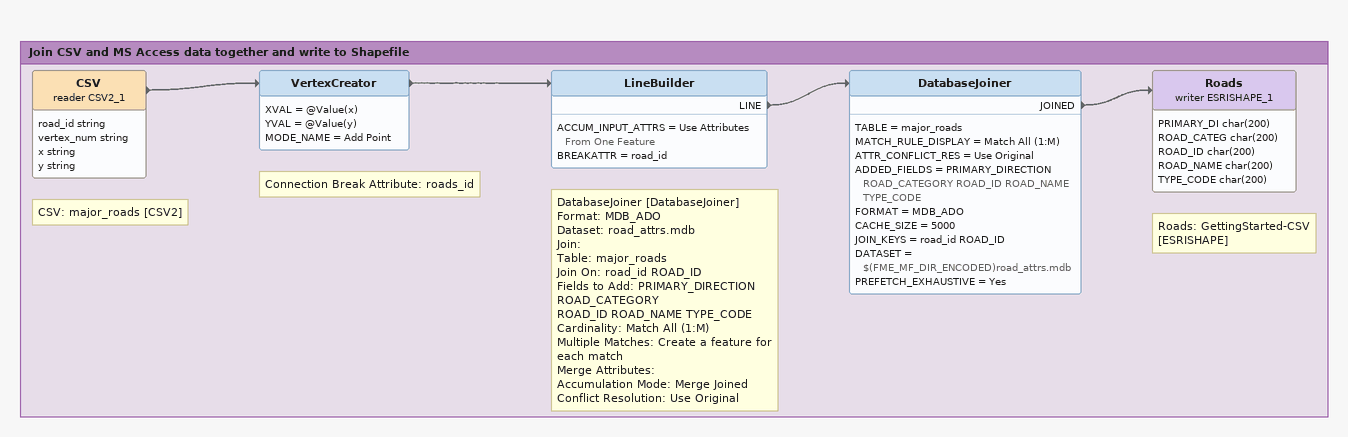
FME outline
Bookmark: Join CSV and MS Access data together and write to Shapefile
Note: CSV: major_roads [CSV2]
CSV (reader CSV2_1)
    attributes: road_id string, vertex_num string, x string, y string
    -> VertexCreator
VertexCreator
    XVAL = @Value(x)
    YVAL = @Value(y)
    MODE_NAME = Add Point
    -> LineBuilder
Note: Connection Break Attribute: roads_id
LineBuilder
    ACCUM_INPUT_ATTRS = Use Attributes From One Feature
    BREAKATTR = road_id
    LINE -> DatabaseJoiner
Note: DatabaseJoiner [DatabaseJoiner] / Format: MDB_ADO / Dataset: road_attrs.mdb / Join: / Table: major_roads / Join On: road_id ROAD_ID / Fields to Add: PRIMARY_DIRECTION ROAD_CATEGORY / ROAD_ID ROAD_NAME TYPE_CODE / Cardinality: Match All (1:M) / Multiple Matches: Create a feature for each match / Merge Attributes: / Accumulation Mode: Merge Joined / Conflict Resolution: Use Original
DatabaseJoiner
    TABLE = major_roads
    MATCH_RULE_DISPLAY = Match All (1:M)
    ATTR_CONFLICT_RES = Use Original
    ADDED_FIELDS = PRIMARY_DIRECTION ROAD_CATEGORY ROAD_ID ROAD_NAME TYPE_CODE
    FORMAT = MDB_ADO
    CACHE_SIZE = 5000
    JOIN_KEYS = road_id ROAD_ID
    DATASET = $(FME_MF_DIR_ENCODED)road_attrs.mdb
    PREFETCH_EXHAUSTIVE = Yes
    JOINED -> Roads (writer ESRISHAPE_1)
Note: Roads: GettingStarted-CSV [ESRISHAPE]
Roads (writer ESRISHAPE_1)
    attributes: PRIMARY_DI char(200), ROAD_CATEG char(200), ROAD_ID char(200), ROAD_NAME char(200), TYPE_CODE char(200)
